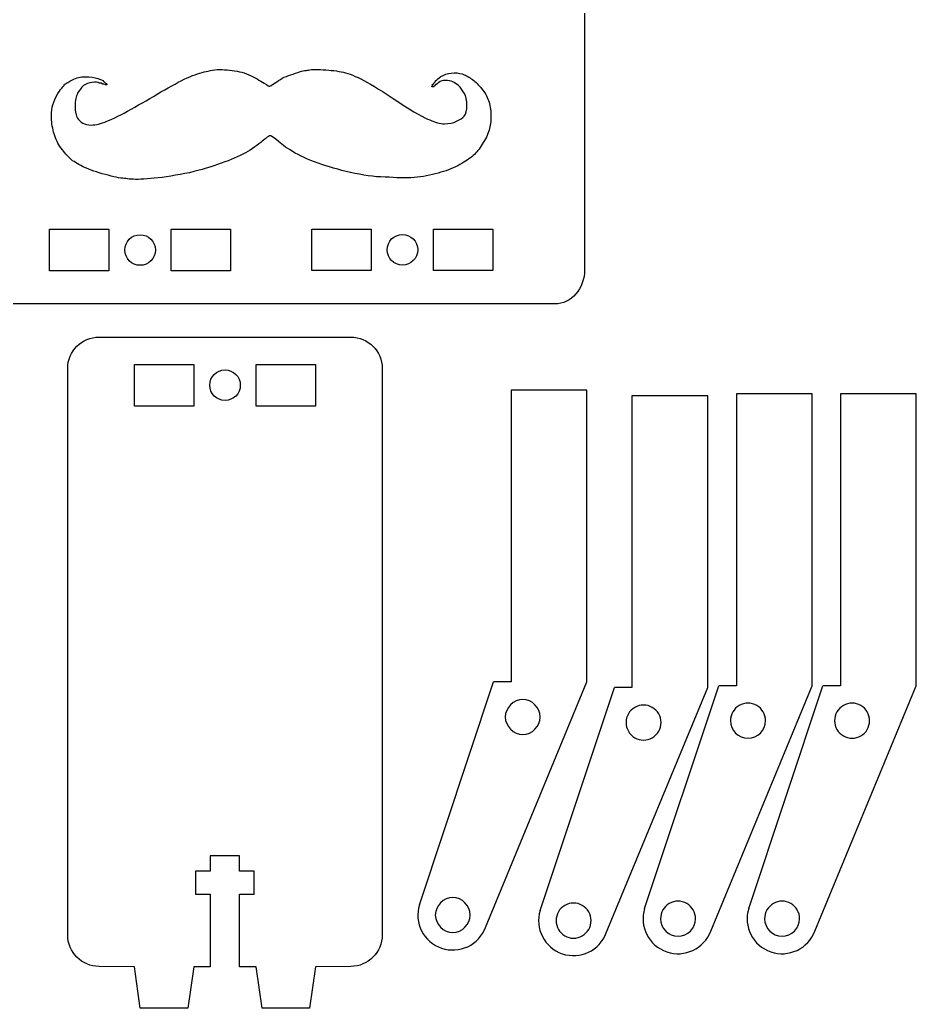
# Model space of a CAD drawing. Extents: x 4 to 392, y 56 to 295.
# Drawn here: x 279.1 to 364.7, y 95.1 to 189.4 of the extents above; entities that cross this region are included whole.
import ezdxf

# ---------------------------------------------------------------- set-up
doc = ezdxf.new("R2010")
doc.units = 0
doc.layers.get('0').update_dxf_attribs({"linetype": 'CONTINUOUS'})

msp = doc.modelspace()

# ---------------------------------------------------------------- linework, layer by layer
at = {"color": 7}
for points in [[(333.027644, 208.795999), (333.027644, 165.539525)], [(286.604289, 183.742102), (287.089627, 183.560125), (287.089627, 183.499447), (287.089627, 183.499447), (287.150277, 183.499447), (287.150277, 183.438798), (287.150277, 183.438798), (287.210954, 183.438798), (287.210954, 183.438798), (287.210954, 183.438798), (287.271604, 183.37812), (287.332282, 183.317442), (287.332282, 183.317442), (287.332282, 183.317442), (287.392931, 183.317442), (287.392931, 183.317442), (287.392931, 183.256793), (287.453609, 183.256793), (287.453609, 183.196115), (287.453609, 183.135465), (287.332282, 183.135465), (287.150277, 183.196115), (287.089627, 183.196115), (287.028949, 183.196115), (287.028949, 183.256793), (286.9683, 183.256793), (286.9683, 183.256793), (286.9683, 183.317442), (286.725617, 183.317442)], [(318.877783, 183.196115), (318.817106, 183.196115), (318.817106, 183.135465), (318.756456, 183.135465), (318.756456, 183.135465), (318.756456, 183.074788), (318.756456, 183.074788), (318.756456, 183.074788), (318.695778, 183.074788), (318.695778, 183.074788), (318.695778, 183.014138), (318.635101, 183.014138), (318.635101, 183.014138), (318.635101, 182.95346), (318.513773, 182.95346), (318.453124, 182.95346), (318.453124, 183.014138), (318.513773, 183.074788), (318.513773, 183.135465), (318.513773, 183.196115), (318.574451, 183.196115), (318.574451, 183.196115), (318.574451, 183.256793), (318.635101, 183.256793), (318.635101, 183.256793), (318.635101, 183.317442), (318.635101, 183.317442), (318.635101, 183.317442), (318.695778, 183.37812), (318.756456, 183.438798), (318.756456, 183.438798), (318.756456, 183.438798), (318.756456, 183.499447)], [(318.877783, 183.196115), (318.877783, 183.196115)], [(281.978811, 169.382963), (287.632961, 169.382963), (287.632961, 165.421037), (281.978811, 165.421037), (281.978811, 169.382963)], [(293.592145, 169.382963), (299.246292, 169.382963), (299.246292, 165.421037), (293.592145, 165.421037), (293.592145, 169.382963)], [(307.004217, 169.40337), (312.658367, 169.40337), (312.658367, 165.441444), (307.004217, 165.441444), (307.004217, 169.40337)], [(318.617551, 169.40337), (324.271699, 169.40337), (324.271699, 165.441444), (318.617551, 165.441444), (318.617551, 169.40337)], [(292.082152, 167.401994), (292.082152, 167.401994)], [(317.107558, 167.422402), (317.107558, 167.422402)], [(330.190097, 162.265352), (276.060411, 162.265352)], [(286.713741, 159.105002), (310.713749, 159.105002)], [(290.080011, 156.492483), (295.734161, 156.492483), (295.734161, 152.530557), (290.080011, 152.530557), (290.080011, 156.492483)], [(301.693346, 156.492483), (307.347493, 156.492483), (307.347493, 152.530557), (301.693346, 152.530557), (301.693346, 156.492483)], [(283.713747, 102.105004), (283.713747, 156.105003)], [(313.713743, 156.105003), (313.713743, 102.105004)], [(300.183352, 154.511514), (300.183352, 154.511514)], [(326.014503, 154.032625), (326.014503, 126.219775)], [(333.245855, 154.032625), (326.014503, 154.032625)], [(333.245855, 126.219775), (333.245855, 154.032625)], [(347.498416, 153.682229), (347.498416, 125.869379)], [(354.72974, 153.682229), (347.498416, 153.682229)], [(354.72974, 125.869379), (354.72974, 153.682229)], [(357.429167, 153.682229), (357.429167, 125.869379)], [(364.66049, 153.682229), (357.429167, 153.682229)], [(364.66049, 125.869379), (364.66049, 153.682229)], [(337.534165, 153.50299), (337.534165, 125.69014)], [(344.765517, 153.50299), (337.534165, 153.50299)], [(344.765517, 125.69014), (344.765517, 153.50299)], [(317.260676, 104.98014), (324.345752, 126.219775)], [(323.574043, 102.823172), (333.245855, 126.219775)], [(328.780338, 104.450504), (335.865414, 125.69014)], [(335.093705, 102.293536), (344.765517, 125.69014)], [(337.534165, 125.69014), (335.865414, 125.69014)], [(338.74456, 104.629744), (345.829636, 125.869379)], [(345.057928, 102.472776), (354.72974, 125.869379)], [(347.498416, 125.869379), (345.829636, 125.869379)], [(348.675339, 104.629744), (355.760387, 125.869379)], [(354.988678, 102.472776), (364.66049, 125.869379)], [(357.429167, 125.869379), (355.760387, 125.869379)], [(328.795803, 122.882232), (328.795803, 122.882232)], [(350.279688, 122.531836), (350.279688, 122.531836)], [(360.210439, 122.531836), (360.210439, 122.531836)], [(340.315465, 122.352597), (340.315465, 122.352597)], [(307.347995, 99.079463), (306.783551, 95.11949), (302.25919, 95.11949), (301.69483, 99.079322), (300.098412, 99.079322), (300.098412, 106.002684), (301.500718, 106.002684), (301.500718, 108.198768), (300.098412, 108.198768), (300.098412, 109.645157), (297.302662, 109.645157), (297.302662, 108.198768), (295.900356, 108.198768), (295.900356, 106.002684), (297.302662, 106.002684), (297.302662, 99.079322), (295.732801, 99.079463), (295.168357, 95.11949), (290.643968, 95.11949), (290.079523, 99.079463), (286.713741, 99.105004)], [(322.120712, 104.00286), (322.120712, 104.00286)], [(333.640374, 103.473225), (333.640374, 103.473225)], [(343.604596, 103.652465), (343.604596, 103.652465)], [(353.535347, 103.652465), (353.535347, 103.652465)], [(310.713749, 99.105004), (307.347995, 99.079463)]]:
    msp.add_lwpolyline(points, dxfattribs=at)
for points in [[(284.177715, 183.620775), (284.541706, 183.822996), (284.94614, 183.924107), (285.391016, 183.924107)], [(285.391016, 183.924107), (285.876325, 183.924107), (286.28075, 183.863439), (286.604289, 183.742102)], [(292.610091, 182.468151), (293.58071, 183.034345), (294.409785, 183.479222), (295.097316, 183.80278)], [(295.097316, 183.80278), (295.825299, 184.126319), (296.431945, 184.328532), (296.917254, 184.409417)], [(296.917254, 184.409417), (297.443015, 184.571186), (298.029435, 184.631855), (298.676514, 184.591422)], [(298.676514, 184.591422), (299.323612, 184.55097), (299.950484, 184.449859), (300.55713, 184.288089)], [(300.55713, 184.288089), (301.163758, 184.045435), (301.689509, 183.782554), (302.134386, 183.499447)], [(303.650991, 183.438798), (304.095868, 183.762337), (304.621629, 184.004992), (305.228275, 184.166762)], [(305.228275, 184.166762), (305.834921, 184.409417), (306.279797, 184.530744), (306.562904, 184.530744)], [(306.562904, 184.530744), (306.845992, 184.611629), (307.351527, 184.631855), (308.07951, 184.591422)], [(308.07951, 184.591422), (308.807474, 184.55097), (309.454562, 184.470076), (310.020775, 184.348739)], [(310.020775, 184.348739), (310.546536, 184.227421), (311.193625, 183.96455), (311.962041, 183.560125)], [(318.938433, 183.620775), (319.019318, 183.742112), (319.22153, 183.883665), (319.54507, 184.045435)], [(319.54507, 184.045435), (319.868628, 184.207204), (320.212394, 184.288089), (320.576366, 184.288089)], [(320.576366, 184.288089), (320.980809, 184.288089), (321.304358, 184.227421), (321.547013, 184.106084)], [(321.547013, 184.106084), (321.830101, 183.984766), (322.133424, 183.80278), (322.456982, 183.560125)], [(282.600459, 182.043491), (282.843114, 182.447934), (283.0251, 182.710815), (283.146418, 182.832133)], [(283.146418, 182.832133), (283.308188, 182.993903), (283.389073, 183.095014), (283.389073, 183.135465)], [(283.389073, 183.135465), (283.389073, 183.175898), (283.429525, 183.216341), (283.510428, 183.256793)], [(283.510428, 183.256793), (283.591313, 183.297226), (283.813742, 183.418553), (284.177715, 183.620775)], [(285.209011, 183.074788), (285.006808, 182.872585), (284.824822, 182.62993), (284.663052, 182.346824)], [(286.058331, 183.37812), (285.734772, 183.337668), (285.451666, 183.236557), (285.209011, 183.074788)], [(286.725617, 183.317442), (286.604299, 183.398346), (286.38187, 183.418572), (286.058331, 183.37812)], [(302.134386, 183.499447), (302.619714, 183.216341), (302.882594, 183.054571), (302.923027, 183.014138)], [(302.923027, 183.014138), (302.963479, 182.973686), (303.206134, 183.11524), (303.650991, 183.438798)], [(311.962041, 183.560125), (312.730457, 183.155682), (313.842638, 182.468151), (315.298585, 181.497532)], [(318.756456, 183.499447), (318.756456, 183.499447), (318.817115, 183.53989), (318.938433, 183.620775)], [(319.120438, 183.37812), (318.999101, 183.256783), (318.918217, 183.196115), (318.877783, 183.196115)], [(319.727075, 183.560125), (319.48442, 183.560125), (319.282208, 183.499457), (319.120438, 183.37812)], [(320.455039, 183.438798), (320.252836, 183.519683), (320.010181, 183.560125), (319.727075, 183.560125)], [(321.001026, 183.074788), (320.798804, 183.236557), (320.616809, 183.357894), (320.455039, 183.438798)], [(321.547013, 182.346824), (321.385243, 182.62993), (321.203248, 182.872585), (321.001026, 183.074788)], [(322.456982, 183.560125), (322.74007, 183.317452), (323.023167, 183.014129), (323.306273, 182.650156)], [(282.236449, 181.012195), (282.317353, 181.295301), (282.438689, 181.639067), (282.600459, 182.043491)], [(284.663052, 182.346824), (284.501264, 182.063717), (284.420369, 181.659283), (284.420369, 181.133522)], [(289.758857, 180.830218), (290.729475, 181.355979), (291.679887, 181.901957), (292.610091, 182.468151)], [(321.789668, 181.1942), (321.789668, 181.679509), (321.708783, 182.063717), (321.547013, 182.346824)], [(323.306273, 182.650156), (323.58938, 182.286165), (323.791592, 181.901957), (323.91291, 181.497532)], [(282.175799, 179.798921), (282.135348, 180.284231), (282.155564, 180.688655), (282.236449, 181.012195)], [(284.420369, 181.133522), (284.420369, 180.567328), (284.501264, 180.18312), (284.663052, 179.980898)], [(315.298585, 181.497532), (316.754513, 180.526895), (317.745357, 179.960691), (318.271119, 179.798921)], [(321.547013, 180.162903), (321.708783, 180.365125), (321.789668, 180.708891), (321.789668, 181.1942)], [(323.91291, 181.497532), (324.034247, 181.052656), (324.094915, 180.60778), (324.094915, 180.162903)], [(287.453609, 179.677594), (288.060255, 179.920249), (288.828671, 180.304457), (289.758857, 180.830218)], [(320.819021, 179.677594), (321.142579, 179.839364), (321.385243, 180.001134), (321.547013, 180.162903)], [(324.094915, 180.162903), (324.094915, 179.677594), (324.034247, 179.232718), (323.91291, 178.828275)], [(282.479132, 178.282316), (282.317343, 178.767625), (282.216233, 179.27316), (282.175799, 179.798921)], [(284.663052, 179.980898), (284.78437, 179.778696), (284.94614, 179.616926), (285.148361, 179.495589)], [(285.148361, 179.495589), (285.350564, 179.374271), (285.633661, 179.313612), (285.997653, 179.313612)], [(285.997653, 179.313612), (286.402077, 179.313612), (286.887396, 179.434939), (287.453609, 179.677594)], [(318.271119, 179.798921), (318.756447, 179.556267), (319.22154, 179.434939), (319.666397, 179.434939)], [(319.666397, 179.434939), (320.111273, 179.434939), (320.495481, 179.515824), (320.819021, 179.677594)], [(283.207096, 176.947687), (282.883556, 177.352111), (282.640902, 177.796988), (282.479132, 178.282316)], [(302.741022, 178.160988), (302.619704, 178.039652), (302.296165, 177.776771), (301.770404, 177.372347)], [(303.105033, 178.282316), (303.024148, 178.322749), (302.902811, 178.282306), (302.741022, 178.160988)], [(303.832997, 177.736329), (303.428572, 178.059868), (303.185917, 178.241864), (303.105033, 178.282316)], [(323.91291, 178.828275), (323.791592, 178.383417), (323.569163, 177.93855), (323.245624, 177.493674)], [(301.770404, 177.372347), (301.244643, 176.967922), (300.61778, 176.603931), (299.889816, 176.280372)], [(305.41028, 176.644383), (304.722749, 177.048807), (304.196988, 177.412789), (303.832997, 177.736329)], [(323.245624, 177.493674), (323.00295, 177.048798), (322.719844, 176.684806), (322.396304, 176.4017)], [(284.177715, 175.91639), (283.813742, 176.23993), (283.490202, 176.583695), (283.207096, 176.947687)], [(299.889816, 176.280372), (299.161833, 175.956833), (298.292306, 175.633293), (297.281236, 175.309754)], [(307.958182, 175.552408), (306.987545, 175.875948), (306.138244, 176.239939), (305.41028, 176.644383)], [(322.396304, 176.4017), (322.072765, 176.118612), (321.648114, 175.835515), (321.122353, 175.552408)], [(285.512343, 175.188426), (284.986582, 175.431081), (284.541706, 175.673736), (284.177715, 175.91639)], [(297.281236, 175.309754), (296.310598, 174.986214), (295.218643, 174.723334), (294.00537, 174.521112)], [(311.112721, 174.703117), (309.980314, 174.945772), (308.928801, 175.228869), (307.958182, 175.552408)], [(321.122353, 175.552408), (320.596592, 175.228869), (319.989946, 174.986214), (319.302415, 174.824444)], [(287.574936, 174.521112), (286.766069, 174.723334), (286.078538, 174.945772), (285.512343, 175.188426)], [(289.273547, 174.217779), (288.909556, 174.217779), (288.343352, 174.31889), (287.574936, 174.521112)], [(294.00537, 174.521112), (292.792078, 174.31889), (291.780998, 174.197563), (290.97213, 174.15713)], [(314.388616, 174.339135), (313.337093, 174.339135), (312.245129, 174.460462), (311.112721, 174.703117)], [(317.057845, 174.339135), (316.289429, 174.258231), (315.399686, 174.258231), (314.388616, 174.339135)], [(319.302415, 174.824444), (318.614884, 174.58179), (317.866694, 174.42002), (317.057845, 174.339135)], [(290.97213, 174.15713), (290.203714, 174.116678), (289.63752, 174.136895), (289.273547, 174.217779)], [(289.162552, 167.401994), (289.162552, 168.208218), (289.816127, 168.861797), (290.622352, 168.861797)], [(290.622352, 168.861797), (291.428579, 168.861797), (292.082152, 168.208218), (292.082152, 167.401994)], [(314.187958, 167.422402), (314.187958, 168.228626), (314.841534, 168.882205), (315.647758, 168.882205)], [(315.647758, 168.882205), (316.453985, 168.882205), (317.107558, 168.228626), (317.107558, 167.422402)], [(290.622352, 165.942194), (289.816127, 165.942194), (289.162552, 166.59577), (289.162552, 167.401994)], [(292.082152, 167.401994), (292.082152, 166.59577), (291.428579, 165.942194), (290.622352, 165.942194)], [(315.647758, 165.962602), (314.841534, 165.962602), (314.187958, 166.616178), (314.187958, 167.422402)], [(317.107558, 167.422402), (317.107558, 166.616178), (316.453985, 165.962602), (315.647758, 165.962602)], [(333.027644, 165.539525), (333.027644, 163.725626), (331.762103, 162.265352), (330.190097, 162.265352)], [(283.713747, 156.105003), (283.713747, 157.767001), (285.051762, 159.105002), (286.713741, 159.105002)], [(310.713749, 159.105002), (312.375756, 159.105002), (313.713743, 157.767001), (313.713743, 156.105003)], [(297.263752, 154.511514), (297.263752, 155.317738), (297.917328, 155.971317), (298.723552, 155.971317)], [(298.723552, 155.971317), (299.529779, 155.971317), (300.183352, 155.317738), (300.183352, 154.511514)], [(298.723552, 153.051714), (297.917328, 153.051714), (297.263752, 153.70529), (297.263752, 154.511514)], [(300.183352, 154.511514), (300.183352, 153.70529), (299.529779, 153.051714), (298.723552, 153.051714)], [(326.014503, 126.219775), (325.462618, 126.219775), (324.890666, 126.219775), (324.345752, 126.219775)], [(327.127023, 124.551003), (326.253263, 124.551003), (325.458272, 123.755997), (325.458272, 122.882232)], [(328.795803, 122.882232), (328.795803, 123.755997), (328.000783, 124.551003), (327.127023, 124.551003)], [(337.812295, 123.797802), (337.295973, 123.499704), (336.977905, 122.948794), (336.977905, 122.352597)], [(339.481075, 123.797802), (338.964753, 124.095901), (338.328618, 124.095901), (337.812295, 123.797802)], [(340.315465, 122.352597), (340.315465, 122.948794), (339.997398, 123.499704), (339.481075, 123.797802)], [(347.775283, 123.980651), (347.258327, 123.681588), (346.940603, 123.129062), (346.942156, 122.531836)], [(349.44656, 123.980651), (348.929604, 124.279713), (348.292239, 124.279713), (347.775283, 123.980651)], [(350.279688, 122.531836), (350.281241, 123.129062), (349.963516, 123.681588), (349.44656, 123.980651)], [(357.706099, 123.980465), (357.189176, 123.681452), (356.871433, 123.129009), (356.872907, 122.531836)], [(359.377247, 123.980465), (358.860323, 124.279478), (358.223022, 124.279478), (357.706099, 123.980465)], [(360.210439, 122.531836), (360.211912, 123.129009), (359.89417, 123.681452), (359.377247, 123.980465)], [(325.458272, 122.882232), (325.458272, 122.008466), (326.253263, 121.21346), (327.127023, 121.21346)], [(327.127023, 121.21346), (328.000783, 121.21346), (328.795803, 122.008466), (328.795803, 122.882232)], [(346.942156, 122.531836), (346.944549, 121.611897), (347.690979, 120.867405), (348.610922, 120.867405)], [(348.610922, 120.867405), (349.530864, 120.867405), (350.277295, 121.611897), (350.279688, 122.531836)], [(356.872907, 122.531836), (356.871433, 121.934662), (357.189176, 121.38222), (357.706099, 121.083207)], [(359.377247, 121.083207), (359.89417, 121.38222), (360.211912, 121.934662), (360.210439, 122.531836)], [(336.977905, 122.352597), (336.977905, 121.756399), (337.295973, 121.20549), (337.812295, 120.907391)], [(339.481075, 120.907391), (339.997398, 121.20549), (340.315465, 121.756399), (340.315465, 122.352597)], [(337.812295, 120.907391), (338.328618, 120.609292), (338.964753, 120.609292), (339.481075, 120.907391)], [(357.706099, 121.083207), (358.223022, 120.784194), (358.860323, 120.784194), (359.377247, 121.083207)], [(320.45196, 105.67164), (319.578172, 105.67164), (318.78318, 104.87662), (318.78318, 104.00286)], [(322.120712, 104.00286), (322.120712, 104.87662), (321.32572, 105.67164), (320.45196, 105.67164)], [(317.260676, 104.98014), (317.010062, 104.161723), (317.090298, 103.247041), (317.479624, 102.484759)], [(331.136034, 104.921854), (330.619111, 104.622841), (330.301368, 104.070399), (330.302842, 103.473225)], [(332.807182, 104.921854), (332.290258, 105.220867), (331.652957, 105.220867), (331.136034, 104.921854)], [(333.640374, 103.473225), (333.641847, 104.070399), (333.324105, 104.622841), (332.807182, 104.921854)], [(338.74456, 104.629744), (338.216927, 102.907043), (339.151805, 101.076522), (340.856738, 100.49403)], [(341.100192, 105.10128), (340.583236, 104.802217), (340.265511, 104.249691), (340.267064, 103.652465)], [(342.771469, 105.10128), (342.254513, 105.400342), (341.617148, 105.400342), (341.100192, 105.10128)], [(343.604596, 103.652465), (343.606149, 104.249691), (343.288425, 104.802217), (342.771469, 105.10128)], [(348.675339, 104.629744), (348.147966, 102.907132), (349.082854, 101.076867), (350.787634, 100.494425)], [(351.031007, 105.101094), (350.514084, 104.802081), (350.196342, 104.249638), (350.197815, 103.652465)], [(352.702155, 105.101094), (352.185232, 105.400106), (351.54793, 105.400106), (351.031007, 105.101094)], [(353.535347, 103.652465), (353.53682, 104.249638), (353.219078, 104.802081), (352.702155, 105.101094)], [(318.78318, 104.00286), (318.78318, 103.1291), (319.578172, 102.33408), (320.45196, 102.33408)], [(320.45196, 102.33408), (321.32572, 102.33408), (322.120712, 103.1291), (322.120712, 104.00286)], [(328.780338, 104.450504), (328.252705, 102.727803), (329.187582, 100.897283), (330.892516, 100.314791)], [(321.873993, 100.983421), (322.648354, 101.348137), (323.271501, 102.022479), (323.574043, 102.823172)], [(330.302842, 103.473225), (330.301368, 102.876052), (330.619111, 102.323609), (331.136034, 102.024596)], [(332.807182, 102.024596), (333.324105, 102.323609), (333.641847, 102.876052), (333.640374, 103.473225)], [(340.267064, 103.652465), (340.269457, 102.732525), (341.015888, 101.988033), (341.93583, 101.988033)], [(341.93583, 101.988033), (342.855773, 101.988033), (343.602203, 102.732525), (343.604596, 103.652465)], [(350.197815, 103.652465), (350.200085, 102.732438), (350.946552, 101.987811), (351.866581, 101.987811)], [(351.866581, 101.987811), (352.78661, 101.987811), (353.533077, 102.732438), (353.535347, 103.652465)], [(286.713741, 99.105004), (285.051762, 99.105004), (283.713747, 100.443002), (283.713747, 102.105004)], [(313.713743, 102.105004), (313.713743, 100.443002), (312.375756, 99.105004), (310.713749, 99.105004)], [(317.479624, 102.484759), (317.868949, 101.722505), (318.562934, 101.121287), (319.372911, 100.84454)], [(330.892516, 100.314791), (332.59745, 99.732298), (334.45695, 100.608117), (335.093705, 102.293536)], [(331.136034, 102.024596), (331.652957, 101.725584), (332.290258, 101.725584), (332.807182, 102.024596)], [(340.856738, 100.49403), (342.561672, 99.911538), (344.421173, 100.787356), (345.057928, 102.472776)], [(350.787634, 100.494425), (352.492414, 99.911983), (354.351768, 100.787588), (354.988678, 102.472776)], [(319.372911, 100.84454), (320.182861, 100.567821), (321.09966, 100.618734), (321.873993, 100.983421)]]:
    msp.add_open_spline(points, degree=3, dxfattribs=at)

doc.saveas('drawing.dxf')
